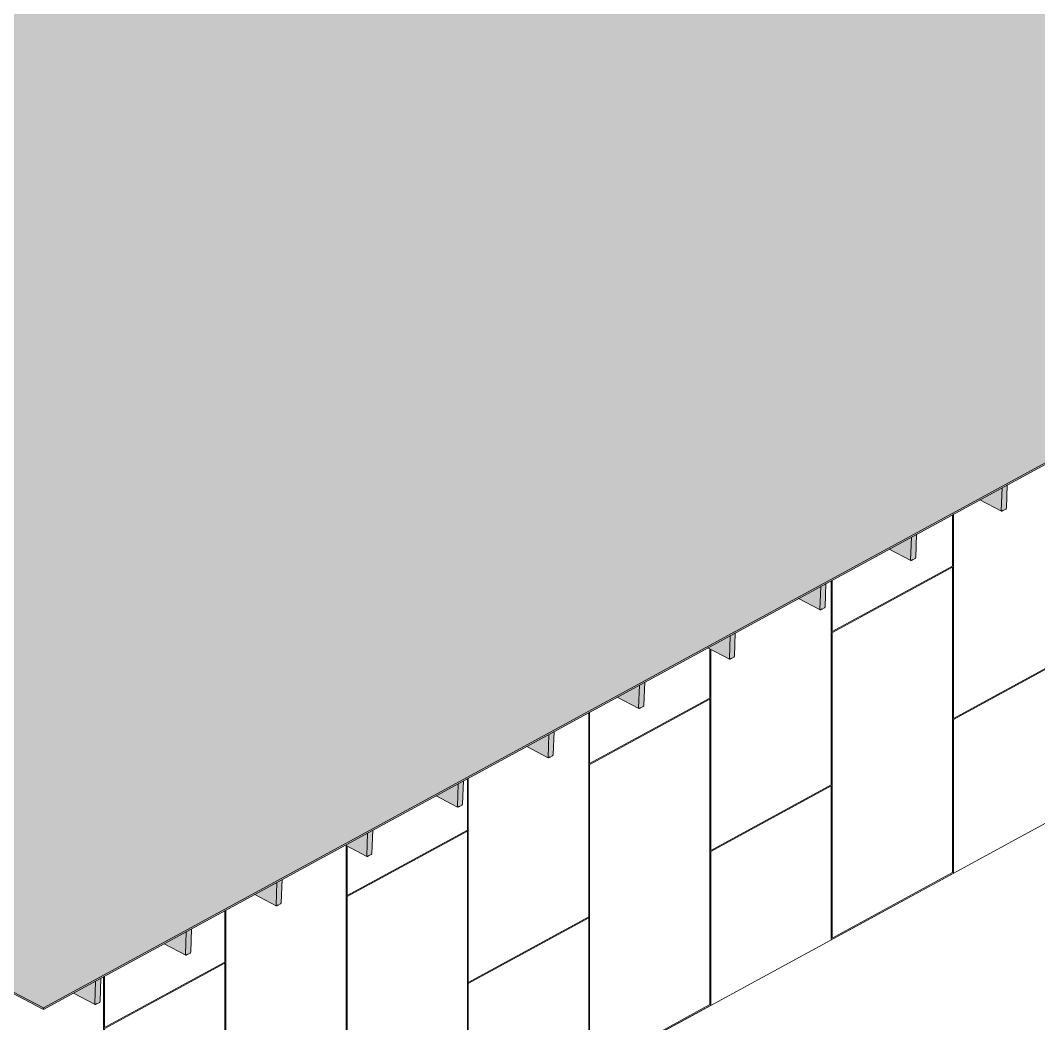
# Model space of a CAD drawing. Header units: inches. Extents: x 27328 to 120839, y -4075 to 4147.
# Drawn here: x 32217.6 to 32493.4, y 686.9 to 958.6 of the extents above; entities that cross this region are included whole.
import ezdxf

# ---------------------------------------------------------------- set-up
doc = ezdxf.new("R2010")
doc.units = ezdxf.units.IN
doc.header["$MEASUREMENT"] = 0
for name, color, linetype, lineweight in [('A-ROOF', 132, 'Continuous', 9), ('A-WALL-PATT', 111, 'Continuous', 9), ('L-SITE-WALL', 31, 'Continuous', 9), ('S-BEAM', 12, 'Continuous', 9)]:
    doc.layers.add(name, color=color, linetype=linetype, lineweight=lineweight)

# ---------------------------------------------------------------- blocks, each defined once
blk = doc.blocks.new('Trex - one-657845-Axon - Looking North East')
at = {"layer": 'S-BEAM'}
for points in [[(32237.77, 692.23), (32237.99, 698.43), (32232.07, 695.21)], [(32237.77, 692.23), (32238.33, 692.33), (32239.17, 692.94), (32239.39, 699.19), (32237.99, 698.43)], [(32237.85, 692.1), (32237.77, 692.23), (32231.98, 695.16)]]:
    blk.add_hatch(color=256, dxfattribs=at).paths.add_polyline_path(points, flags=0)
for p, q in [((32237.99, 698.43), (32237.77, 692.23)), ((32239.17, 692.94), (32239.39, 699.19)), ((32231.98, 695.15), (32237.82, 692.1)), ((32237.93, 692.11), (32238.33, 692.33)), ((32238.33, 692.28), (32238.99, 692.64)), ((32238.33, 692.33), (32238.33, 692.28))]:
    blk.add_line(p, q, dxfattribs=at)
for points in [[(32237.77, 692.23, 0), (32237.79, 692.14, 0), (32237.85, 692.1, 0), (32237.93, 692.11, 0)], [(32238.99, 692.64, 0), (32239.08, 692.71, 0), (32239.14, 692.83, 0)]]:
    blk.add_polyline3d(points, dxfattribs=at)
blk = doc.blocks.new('Trex - one-V48-Axon - Looking North East')
at = {"layer": 'S-BEAM'}
for points in [[(32385.05, 772.39), (32385.28, 778.58), (32379.46, 775.31)], [(32385.05, 772.39), (32385.62, 772.49), (32386.46, 773.1), (32386.68, 779.34), (32385.28, 778.58), (32385.16, 775.31)], [(32385.13, 772.25), (32385.05, 772.39), (32379.28, 775.31)]]:
    blk.add_hatch(color=256, dxfattribs=at).paths.add_polyline_path(points, flags=0)
for p, q in [((32385.28, 778.58), (32385.05, 772.39)), ((32386.46, 773.1), (32386.68, 779.34)), ((32379.27, 775.31), (32385.11, 772.26)), ((32385.22, 772.27), (32385.62, 772.49)), ((32385.62, 772.43), (32386.28, 772.79)), ((32385.62, 772.49), (32385.62, 772.43))]:
    blk.add_line(p, q, dxfattribs=at)
for points in [[(32385.05, 772.39, 0), (32385.07, 772.29, 0), (32385.13, 772.25, 0), (32385.22, 772.27, 0)], [(32386.28, 772.79, 0), (32386.36, 772.87, 0), (32386.43, 772.98, 0)]]:
    blk.add_polyline3d(points, dxfattribs=at)

msp = doc.modelspace()

# ---------------------------------------------------------------- hatches: boundary and pattern name
at = {"layer": 'A-ROOF'}
h = msp.add_hatch(color=256, dxfattribs=at)
h.paths.add_polyline_path([(32223.84, 691.14), (33339.67, 1298.37), (33401.11, 1266.29), (33583.34, 1365.46), (33521.9, 1397.54), (34205.84, 1769.73), (34172.56, 1787.11), (34162.5, 1781.63), (33867.08, 1935.85), (31974.39, 905.85), (32211.61, 793.66), (32211.61, 719.96), (32190.56, 708.51)], flags=0)
h.paths.add_polyline_path([(31926.85, 859.22), (31927.4, 859.52), (31909.07, 869.09), (31909.07, 870.31), (31906.45, 868.88), (31923.98, 860.58)], flags=0)
h.paths.add_polyline_path([(34161.9, 1864.02), (34490.56, 2042.88), (34259.1, 2163.71), (34073.87, 2062.91), (34073.87, 2062.26), (34077.1, 2064.02), (34106.7, 2050.03), (34232.1, 2118.27), (34298.34, 2086.94), (34298.36, 2052.9), (34346.57, 2030.02), (34346.36, 1974.73), (34263.38, 1929.78), (34202.01, 1958.81), (34202.01, 1996.25), (34100.69, 1941.35), (34036.19, 1971.85), (34036.09, 1974.31), (34034.75, 1975.03), (34034.79, 1975.82), (34036.09, 1976.53), (34036.09, 2035.02), (34028.88, 2038.43), (33919.26, 1978.78), (34155.28, 1867.15)], flags=0)
h.paths.add_polyline_path([(34420.51, 1867.06), (34623.84, 1977.71), (34572.27, 2004.63), (34368.94, 1893.98), (34415.15, 1869.86)], flags=0)
h.paths.add_polyline_path([(34262.42, 1931.33), (34262.48, 1931.53), (34262.05, 1932.27), (34261.58, 1932.52), (34260.81, 1932.71), (34260.73, 1932.13), (34262.35, 1931.37)], flags=0)
h.paths.add_polyline_path([(34264.65, 1931.43), (34266.29, 1932.54), (34266.18, 1932.81), (34265.85, 1932.8), (34264.75, 1932.03), (34264.61, 1931.53)], flags=0)
h.paths.add_polyline_path([(34281.15, 1940.41), (34282.43, 1941.11), (34282.34, 1941.81), (34281.46, 1941.33), (34281.32, 1940.85), (34281.15, 1940.74)], flags=0)
h.paths.add_polyline_path([(34280.89, 1940.27), (34281.15, 1940.41), (34280.94, 1941.04), (34280.89, 1941.02)], flags=0)
h.paths.add_polyline_path([(34204.87, 1958.55), (34204.88, 1958.91), (34204.79, 1959.2), (34204.32, 1958.81), (34204.79, 1958.59)], flags=0)
h.paths.add_polyline_path([(34343.88, 1974.55), (34344.26, 1974.89), (34343.89, 1974.84), (34343.84, 1974.65)], flags=0)
h.paths.add_polyline_path([(34345.74, 2002.66), (34346.08, 2002.94), (34346.18, 2003.23), (34345.99, 2003.23), (34345.95, 2002.82), (34345.72, 2002.68)], flags=0)
for points in [[(32223.84, 690.73), (33339.67, 1297.96), (33339.67, 1298.37), (32223.84, 691.14)], [(32223.84, 690.73), (32223.84, 691.14), (32190.56, 708.51), (32190.56, 708.1), (32219.01, 693.25)]]:
    msp.add_hatch(color=256, dxfattribs=at).paths.add_polyline_path(points, flags=0)
at = {"layer": 'A-WALL-PATT'}
h = msp.add_hatch(dxfattribs=at)
h.set_pattern_fill('FP_15', color=256, style=0, pattern_type=2)
h.set_pattern_definition([(90, (32272.94, 620.5), (65.689, 35.748), [82.729, -0.287]), (90, (32240.32, 602.75), (65.689, 35.748), [82.729, -0.287]), (28.555, (32207.476, 626.24), (-7e-05, -83.016), [37.134, -37.652]), (28.555, (32207.476, 626.526), (-7e-05, -83.016), [37.134, -37.652]), (28.555, (32240.21, 602.4), (-7e-05, -83.016), [37.264, -37.522]), (28.555, (32240.32, 602.75), (-7e-05, -83.016), [37.134, -37.652]), (90, (32273.165, 662.274), (65.689, 35.748), [41.077, -41.939]), (90, (32240.09, 644.276), (65.689, 35.748), [41.077, -41.939]), (90, (32273.165, 620.335), (65.689, 35.748), [41.651, -41.365]), (90, (32240.09, 602.34), (65.689, 35.748), [41.651, -41.365])])
h.paths.add_polyline_path([(32207.48, 584.59), (32661.32, 831.57), (32661.32, 928.8), (32656.71, 926.29), (32656.49, 920.05), (32655.16, 919.35), (32654.81, 919.38), (32649.3, 922.26), (32632.16, 912.93), (32631.94, 906.69), (32630.61, 905.99), (32630.26, 906.02), (32624.75, 908.9), (32607.61, 899.58), (32607.39, 893.33), (32606.07, 892.63), (32605.72, 892.66), (32600.2, 895.54), (32583.07, 886.22), (32582.84, 879.97), (32581.52, 879.27), (32581.17, 879.3), (32575.65, 882.18), (32558.52, 872.86), (32558.29, 866.61), (32556.97, 865.91), (32556.62, 865.95), (32551.11, 868.82), (32533.97, 859.5), (32533.75, 853.25), (32532.42, 852.55), (32532.07, 852.59), (32526.56, 855.47), (32509.42, 846.14), (32509.2, 839.89), (32507.87, 839.2), (32507.52, 839.23), (32502.01, 842.11), (32484.87, 832.78), (32484.65, 826.53), (32483.33, 825.84), (32482.98, 825.87), (32477.46, 828.75), (32460.33, 819.42), (32460.1, 813.17), (32458.78, 812.48), (32458.43, 812.51), (32452.91, 815.39), (32435.78, 806.06), (32435.55, 799.82), (32434.23, 799.12), (32433.88, 799.15), (32428.37, 802.03), (32411.23, 792.7), (32411, 786.46), (32409.68, 785.76), (32409.33, 785.79), (32403.82, 788.67), (32386.68, 779.34), (32386.46, 773.1), (32385.13, 772.4), (32384.78, 772.43), (32379.26, 775.31), (32362.13, 765.99), (32361.91, 759.74), (32360.59, 759.04), (32360.24, 759.07), (32354.72, 761.95), (32337.59, 752.63), (32337.36, 746.38), (32336.04, 745.68), (32335.69, 745.71), (32330.17, 748.59), (32313.04, 739.27), (32312.81, 733.02), (32311.49, 732.32), (32311.14, 732.36), (32305.63, 735.23), (32288.49, 725.91), (32288.26, 719.66), (32286.94, 718.96), (32286.59, 719), (32281.08, 721.88), (32263.94, 712.55), (32263.72, 706.3), (32262.39, 705.61), (32262.04, 705.64), (32256.53, 708.52), (32239.39, 699.19), (32239.17, 692.94), (32237.85, 692.25), (32237.5, 692.28), (32231.98, 695.16), (32223.84, 690.73), (32207.48, 699.11), (32207.48, 651.54)], flags=0)

# ---------------------------------------------------------------- linework, layer by layer
at = {"layer": 'A-ROOF'}
for p, q in [((32223.84, 691.14), (33339.67, 1298.37)), ((33339.67, 1297.96), (32223.84, 690.73)), ((32223.84, 691.14), (32190.56, 708.51)), ((32190.56, 708.1), (32223.84, 690.73)), ((32223.84, 690.73), (32223.84, 691.14))]:
    msp.add_line(p, q, dxfattribs=at)
at = {"layer": 'L-SITE-WALL'}
msp.add_line((31968.07, 454.3), (32661.32, 831.57), dxfattribs=at)

# ---------------------------------------------------------------- block references
at = {"layer": 'S-BEAM'}
for name, p in [('Trex - one-657845-Axon - Looking North East', (245.48, 133.59)), ('Trex - one-657845-Axon - Looking North East', (220.93, 120.23)), ('Trex - one-657845-Axon - Looking North East', (196.38, 106.87)), ('Trex - one-657845-Axon - Looking North East', (171.84, 93.51)), ('Trex - one-V48-Axon - Looking North East', (0, 0)), ('Trex - one-657845-Axon - Looking North East', (122.74, 66.8)), ('Trex - one-657845-Axon - Looking North East', (98.19, 53.44)), ('Trex - one-657845-Axon - Looking North East', (73.64, 40.08)), ('Trex - one-657845-Axon - Looking North East', (49.1, 26.72)), ('Trex - one-657845-Axon - Looking North East', (24.55, 13.36)), ('Trex - one-657845-Axon - Looking North East', (0, 0))]:
    msp.add_blockref(name, p, dxfattribs=at)

doc.saveas('drawing.dxf')
